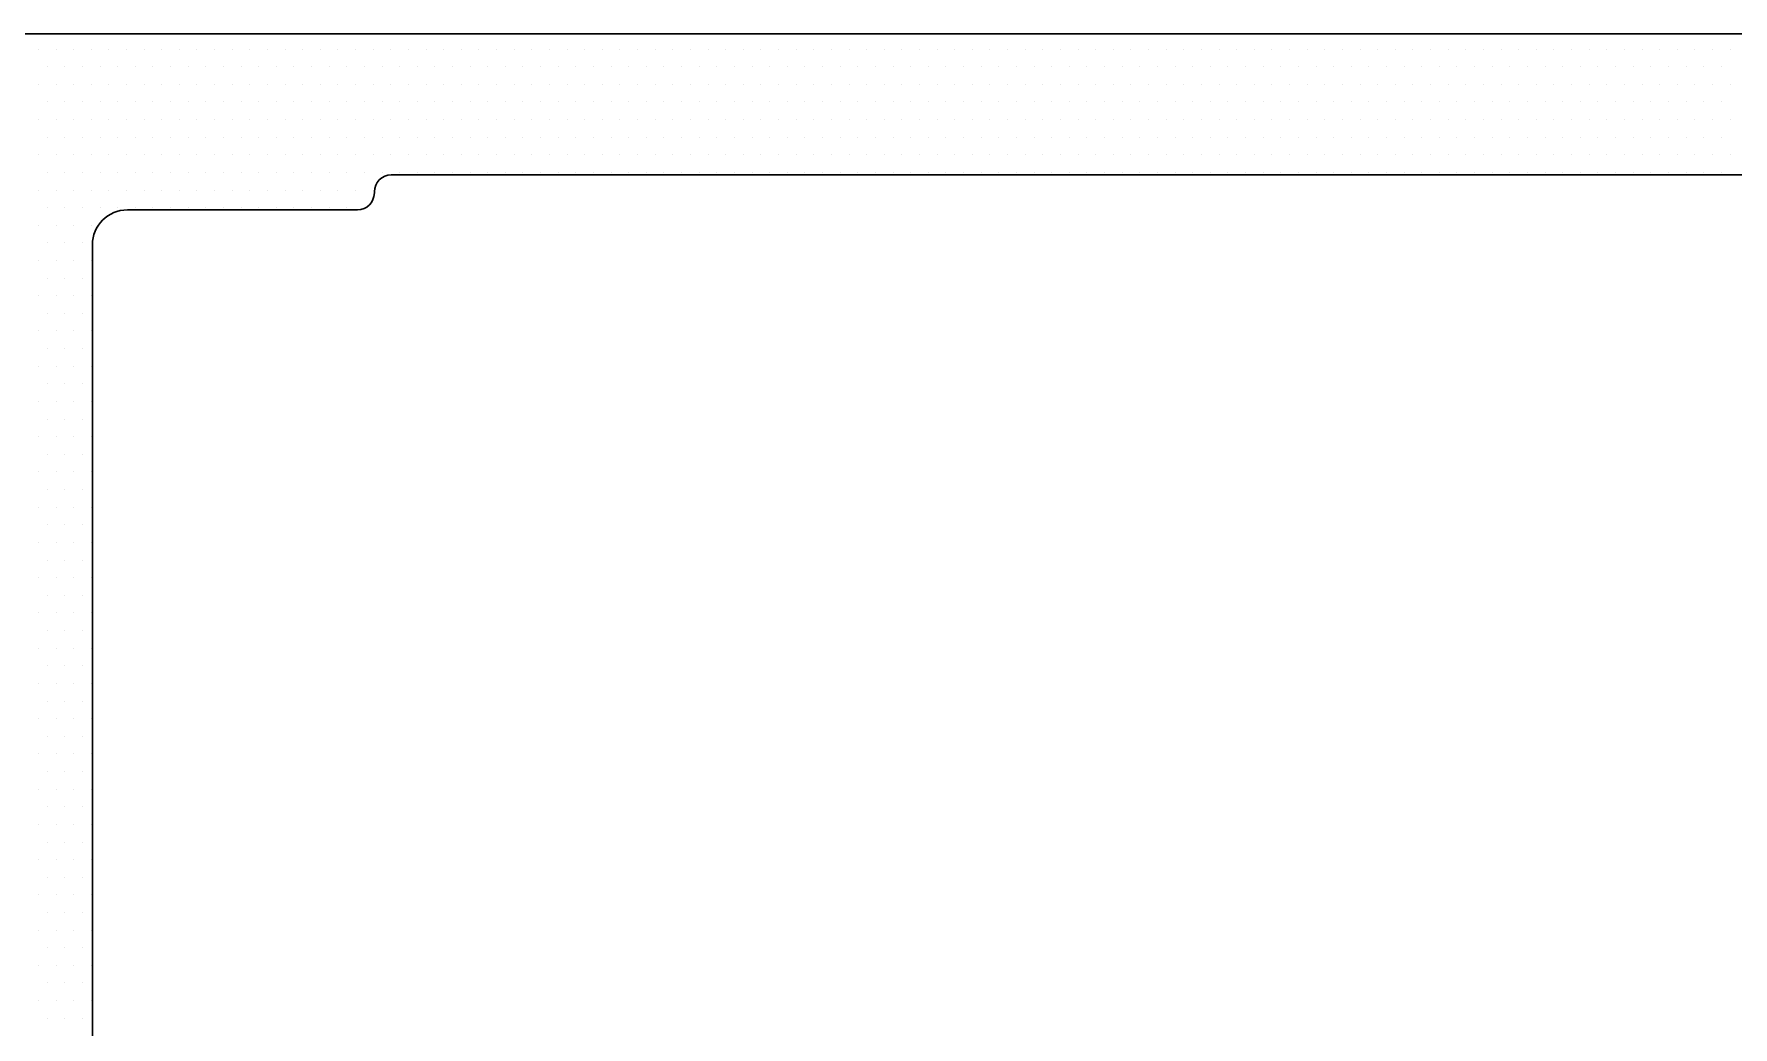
# Model space of a CAD drawing. Header units: inches. Extents: x 3.8 to 36.3, y 0.9 to 43.6.
# Drawn here: x 24.609 to 26.116, y 8.534 to 9.415 of the extents above; entities that cross this region are included whole.
import ezdxf

# ---------------------------------------------------------------- set-up
doc = ezdxf.new("R2010")
doc.units = ezdxf.units.IN
doc.header["$MEASUREMENT"] = 0
doc.layers.add('R-SWTS-DET1', color=1, linetype='Continuous')
doc.layers.add('R-SWTS-PAT1', color=5, linetype='Continuous')

msp = doc.modelspace()

# ---------------------------------------------------------------- linework, layer by layer
at = {"layer": 'R-SWTS-DET1', "lineweight": 30}
for p, q in [((26.28025, 9.41457), (24.39005, 9.41457)), ((24.92605, 9.28957), (26.25113, 9.28957)), ((24.91105, 9.27357), (24.91105, 9.27457)), ((24.69205, 9.25857), (24.89605, 9.25857)), ((24.66105, 7.85157), (24.66105, 9.22757))]:
    msp.add_line(p, q, dxfattribs=at)
for centre, radius, start, end in [((24.92607, 9.27455), 0.01502, 90.08612, 179.91388), ((24.89603, 9.27359), 0.01502, 270.08612, 359.91388), ((24.69205, 9.22757), 0.031, 90, 180)]:
    msp.add_arc(centre, radius, start, end, dxfattribs=at)
at = {"layer": 'R-SWTS-PAT1'}
for p, q in [((24.61318, 9.40121), (24.61318, 9.40121)), ((24.6288, 9.40121), (24.6288, 9.40121)), ((24.64443, 9.40121), (24.64443, 9.40121)), ((24.66005, 9.40121), (24.66005, 9.40121)), ((24.67568, 9.40121), (24.67568, 9.40121)), ((24.6913, 9.40121), (24.6913, 9.40121)), ((24.70693, 9.40121), (24.70693, 9.40121)), ((24.72255, 9.40121), (24.72255, 9.40121)), ((24.73818, 9.40121), (24.73818, 9.40121)), ((24.7538, 9.40121), (24.7538, 9.40121)), ((24.76943, 9.40121), (24.76943, 9.40121)), ((24.78505, 9.40121), (24.78505, 9.40121)), ((24.80068, 9.40121), (24.80068, 9.40121)), ((24.8163, 9.40121), (24.8163, 9.40121)), ((24.83193, 9.40121), (24.83193, 9.40121)), ((24.84755, 9.40121), (24.84755, 9.40121)), ((24.86318, 9.40121), (24.86318, 9.40121)), ((24.8788, 9.40121), (24.8788, 9.40121)), ((24.89443, 9.40121), (24.89443, 9.40121)), ((24.91005, 9.40121), (24.91005, 9.40121)), ((24.92568, 9.40121), (24.92568, 9.40121)), ((24.9413, 9.40121), (24.9413, 9.40121)), ((24.95693, 9.40121), (24.95693, 9.40121)), ((24.97255, 9.40121), (24.97255, 9.40121)), ((24.98818, 9.40121), (24.98818, 9.40121)), ((25.0038, 9.40121), (25.0038, 9.40121)), ((25.01943, 9.40121), (25.01943, 9.40121)), ((25.03505, 9.40121), (25.03505, 9.40121)), ((25.05068, 9.40121), (25.05068, 9.40121)), ((25.0663, 9.40121), (25.0663, 9.40121)), ((25.08193, 9.40121), (25.08193, 9.40121)), ((25.09755, 9.40121), (25.09755, 9.40121)), ((25.11318, 9.40121), (25.11318, 9.40121)), ((25.1288, 9.40121), (25.1288, 9.40121)), ((25.14443, 9.40121), (25.14443, 9.40121)), ((25.16005, 9.40121), (25.16005, 9.40121)), ((25.17568, 9.40121), (25.17568, 9.40121)), ((25.1913, 9.40121), (25.1913, 9.40121)), ((25.20693, 9.40121), (25.20693, 9.40121)), ((25.22255, 9.40121), (25.22255, 9.40121)), ((25.23818, 9.40121), (25.23818, 9.40121)), ((25.2538, 9.40121), (25.2538, 9.40121)), ((25.26943, 9.40121), (25.26943, 9.40121)), ((25.28505, 9.40121), (25.28505, 9.40121)), ((25.30068, 9.40121), (25.30068, 9.40121)), ((25.3163, 9.40121), (25.3163, 9.40121)), ((25.33193, 9.40121), (25.33193, 9.40121)), ((25.34755, 9.40121), (25.34755, 9.40121)), ((25.36318, 9.40121), (25.36318, 9.40121)), ((25.3788, 9.40121), (25.3788, 9.40121)), ((25.39443, 9.40121), (25.39443, 9.40121)), ((25.41005, 9.40121), (25.41005, 9.40121)), ((25.42568, 9.40121), (25.42568, 9.40121)), ((25.4413, 9.40121), (25.4413, 9.40121)), ((25.45693, 9.40121), (25.45693, 9.40121)), ((25.47255, 9.40121), (25.47255, 9.40121)), ((25.48818, 9.40121), (25.48818, 9.40121)), ((25.5038, 9.40121), (25.5038, 9.40121)), ((25.51943, 9.40121), (25.51943, 9.40121)), ((25.53505, 9.40121), (25.53505, 9.40121)), ((25.55068, 9.40121), (25.55068, 9.40121)), ((25.5663, 9.40121), (25.5663, 9.40121)), ((25.58193, 9.40121), (25.58193, 9.40121)), ((25.59755, 9.40121), (25.59755, 9.40121)), ((25.61318, 9.40121), (25.61318, 9.40121)), ((25.6288, 9.40121), (25.6288, 9.40121)), ((25.64443, 9.40121), (25.64443, 9.40121)), ((25.66005, 9.40121), (25.66005, 9.40121)), ((25.67568, 9.40121), (25.67568, 9.40121)), ((25.6913, 9.40121), (25.6913, 9.40121)), ((25.70693, 9.40121), (25.70693, 9.40121)), ((25.72255, 9.40121), (25.72255, 9.40121)), ((25.73818, 9.40121), (25.73818, 9.40121)), ((25.7538, 9.40121), (25.7538, 9.40121)), ((25.76943, 9.40121), (25.76943, 9.40121)), ((25.78505, 9.40121), (25.78505, 9.40121)), ((25.80068, 9.40121), (25.80068, 9.40121)), ((25.8163, 9.40121), (25.8163, 9.40121)), ((25.83193, 9.40121), (25.83193, 9.40121)), ((25.84755, 9.40121), (25.84755, 9.40121)), ((25.86318, 9.40121), (25.86318, 9.40121)), ((25.8788, 9.40121), (25.8788, 9.40121)), ((25.89443, 9.40121), (25.89443, 9.40121)), ((25.91005, 9.40121), (25.91005, 9.40121)), ((25.92568, 9.40121), (25.92568, 9.40121)), ((25.9413, 9.40121), (25.9413, 9.40121)), ((25.95693, 9.40121), (25.95693, 9.40121)), ((25.97255, 9.40121), (25.97255, 9.40121)), ((25.98818, 9.40121), (25.98818, 9.40121)), ((26.0038, 9.40121), (26.0038, 9.40121)), ((26.01943, 9.40121), (26.01943, 9.40121)), ((26.03505, 9.40121), (26.03505, 9.40121)), ((26.05068, 9.40121), (26.05068, 9.40121)), ((26.0663, 9.40121), (26.0663, 9.40121)), ((26.08193, 9.40121), (26.08193, 9.40121)), ((26.09755, 9.40121), (26.09755, 9.40121)), ((26.11318, 9.40121), (26.11318, 9.40121)), ((24.62099, 9.38558), (24.62099, 9.38558)), ((24.63661, 9.38558), (24.63661, 9.38558)), ((24.65224, 9.38558), (24.65224, 9.38558)), ((24.66786, 9.38558), (24.66786, 9.38558)), ((24.68349, 9.38558), (24.68349, 9.38558)), ((24.69911, 9.38558), (24.69911, 9.38558)), ((24.71474, 9.38558), (24.71474, 9.38558)), ((24.73036, 9.38558), (24.73036, 9.38558)), ((24.74599, 9.38558), (24.74599, 9.38558)), ((24.76161, 9.38558), (24.76161, 9.38558)), ((24.77724, 9.38558), (24.77724, 9.38558)), ((24.79286, 9.38558), (24.79286, 9.38558)), ((24.80849, 9.38558), (24.80849, 9.38558)), ((24.82411, 9.38558), (24.82411, 9.38558)), ((24.83974, 9.38558), (24.83974, 9.38558)), ((24.85536, 9.38558), (24.85536, 9.38558)), ((24.87099, 9.38558), (24.87099, 9.38558)), ((24.88661, 9.38558), (24.88661, 9.38558)), ((24.90224, 9.38558), (24.90224, 9.38558)), ((24.91786, 9.38558), (24.91786, 9.38558)), ((24.93349, 9.38558), (24.93349, 9.38558)), ((24.94911, 9.38558), (24.94911, 9.38558)), ((24.96474, 9.38558), (24.96474, 9.38558)), ((24.98036, 9.38558), (24.98036, 9.38558)), ((24.99599, 9.38558), (24.99599, 9.38558)), ((25.01161, 9.38558), (25.01161, 9.38558)), ((25.02724, 9.38558), (25.02724, 9.38558)), ((25.04286, 9.38558), (25.04286, 9.38558)), ((25.05849, 9.38558), (25.05849, 9.38558)), ((25.07411, 9.38558), (25.07411, 9.38558)), ((25.08974, 9.38558), (25.08974, 9.38558)), ((25.10536, 9.38558), (25.10536, 9.38558)), ((25.12099, 9.38558), (25.12099, 9.38558)), ((25.13661, 9.38558), (25.13661, 9.38558)), ((25.15224, 9.38558), (25.15224, 9.38558)), ((25.16786, 9.38558), (25.16786, 9.38558)), ((25.18349, 9.38558), (25.18349, 9.38558)), ((25.19911, 9.38558), (25.19911, 9.38558)), ((25.21474, 9.38558), (25.21474, 9.38558)), ((25.23036, 9.38558), (25.23036, 9.38558)), ((25.24599, 9.38558), (25.24599, 9.38558)), ((25.26161, 9.38558), (25.26161, 9.38558)), ((25.27724, 9.38558), (25.27724, 9.38558)), ((25.29286, 9.38558), (25.29286, 9.38558)), ((25.30849, 9.38558), (25.30849, 9.38558)), ((25.32411, 9.38558), (25.32411, 9.38558)), ((25.33974, 9.38558), (25.33974, 9.38558)), ((25.35536, 9.38558), (25.35536, 9.38558)), ((25.37099, 9.38558), (25.37099, 9.38558)), ((25.38661, 9.38558), (25.38661, 9.38558)), ((25.40224, 9.38558), (25.40224, 9.38558)), ((25.41786, 9.38558), (25.41786, 9.38558)), ((25.43349, 9.38558), (25.43349, 9.38558)), ((25.44911, 9.38558), (25.44911, 9.38558)), ((25.46474, 9.38558), (25.46474, 9.38558)), ((25.48036, 9.38558), (25.48036, 9.38558)), ((25.49599, 9.38558), (25.49599, 9.38558)), ((25.51161, 9.38558), (25.51161, 9.38558)), ((25.52724, 9.38558), (25.52724, 9.38558)), ((25.54286, 9.38558), (25.54286, 9.38558)), ((25.55849, 9.38558), (25.55849, 9.38558)), ((25.57411, 9.38558), (25.57411, 9.38558)), ((25.58974, 9.38558), (25.58974, 9.38558)), ((25.60536, 9.38558), (25.60536, 9.38558)), ((25.62099, 9.38558), (25.62099, 9.38558)), ((25.63661, 9.38558), (25.63661, 9.38558)), ((25.65224, 9.38558), (25.65224, 9.38558)), ((25.66786, 9.38558), (25.66786, 9.38558)), ((25.68349, 9.38558), (25.68349, 9.38558)), ((25.69911, 9.38558), (25.69911, 9.38558)), ((25.71474, 9.38558), (25.71474, 9.38558)), ((25.73036, 9.38558), (25.73036, 9.38558)), ((25.74599, 9.38558), (25.74599, 9.38558)), ((25.76161, 9.38558), (25.76161, 9.38558)), ((25.77724, 9.38558), (25.77724, 9.38558)), ((25.79286, 9.38558), (25.79286, 9.38558)), ((25.80849, 9.38558), (25.80849, 9.38558)), ((25.82411, 9.38558), (25.82411, 9.38558)), ((25.83974, 9.38558), (25.83974, 9.38558)), ((25.85536, 9.38558), (25.85536, 9.38558)), ((25.87099, 9.38558), (25.87099, 9.38558)), ((25.88661, 9.38558), (25.88661, 9.38558)), ((25.90224, 9.38558), (25.90224, 9.38558)), ((25.91786, 9.38558), (25.91786, 9.38558)), ((25.93349, 9.38558), (25.93349, 9.38558)), ((25.94911, 9.38558), (25.94911, 9.38558)), ((25.96474, 9.38558), (25.96474, 9.38558)), ((25.98036, 9.38558), (25.98036, 9.38558)), ((25.99599, 9.38558), (25.99599, 9.38558)), ((26.01161, 9.38558), (26.01161, 9.38558)), ((26.02724, 9.38558), (26.02724, 9.38558)), ((26.04286, 9.38558), (26.04286, 9.38558)), ((26.05849, 9.38558), (26.05849, 9.38558)), ((26.07411, 9.38558), (26.07411, 9.38558)), ((26.08974, 9.38558), (26.08974, 9.38558)), ((26.10536, 9.38558), (26.10536, 9.38558)), ((24.61318, 9.36996), (24.61318, 9.36996)), ((24.6288, 9.36996), (24.6288, 9.36996)), ((24.64443, 9.36996), (24.64443, 9.36996)), ((24.66005, 9.36996), (24.66005, 9.36996)), ((24.67568, 9.36996), (24.67568, 9.36996)), ((24.6913, 9.36996), (24.6913, 9.36996)), ((24.70693, 9.36996), (24.70693, 9.36996)), ((24.72255, 9.36996), (24.72255, 9.36996)), ((24.73818, 9.36996), (24.73818, 9.36996)), ((24.7538, 9.36996), (24.7538, 9.36996)), ((24.76943, 9.36996), (24.76943, 9.36996)), ((24.78505, 9.36996), (24.78505, 9.36996)), ((24.80068, 9.36996), (24.80068, 9.36996)), ((24.8163, 9.36996), (24.8163, 9.36996)), ((24.83193, 9.36996), (24.83193, 9.36996)), ((24.84755, 9.36996), (24.84755, 9.36996)), ((24.86318, 9.36996), (24.86318, 9.36996)), ((24.8788, 9.36996), (24.8788, 9.36996)), ((24.89443, 9.36996), (24.89443, 9.36996)), ((24.91005, 9.36996), (24.91005, 9.36996)), ((24.92568, 9.36996), (24.92568, 9.36996)), ((24.9413, 9.36996), (24.9413, 9.36996)), ((24.95693, 9.36996), (24.95693, 9.36996)), ((24.97255, 9.36996), (24.97255, 9.36996)), ((24.98818, 9.36996), (24.98818, 9.36996)), ((25.0038, 9.36996), (25.0038, 9.36996)), ((25.01943, 9.36996), (25.01943, 9.36996)), ((25.03505, 9.36996), (25.03505, 9.36996)), ((25.05068, 9.36996), (25.05068, 9.36996)), ((25.0663, 9.36996), (25.0663, 9.36996)), ((25.08193, 9.36996), (25.08193, 9.36996)), ((25.09755, 9.36996), (25.09755, 9.36996)), ((25.11318, 9.36996), (25.11318, 9.36996)), ((25.1288, 9.36996), (25.1288, 9.36996)), ((25.14443, 9.36996), (25.14443, 9.36996)), ((25.16005, 9.36996), (25.16005, 9.36996)), ((25.17568, 9.36996), (25.17568, 9.36996)), ((25.1913, 9.36996), (25.1913, 9.36996)), ((25.20693, 9.36996), (25.20693, 9.36996)), ((25.22255, 9.36996), (25.22255, 9.36996)), ((25.23818, 9.36996), (25.23818, 9.36996)), ((25.2538, 9.36996), (25.2538, 9.36996)), ((25.26943, 9.36996), (25.26943, 9.36996)), ((25.28505, 9.36996), (25.28505, 9.36996)), ((25.30068, 9.36996), (25.30068, 9.36996)), ((25.3163, 9.36996), (25.3163, 9.36996)), ((25.33193, 9.36996), (25.33193, 9.36996)), ((25.34755, 9.36996), (25.34755, 9.36996)), ((25.36318, 9.36996), (25.36318, 9.36996)), ((25.3788, 9.36996), (25.3788, 9.36996)), ((25.39443, 9.36996), (25.39443, 9.36996)), ((25.41005, 9.36996), (25.41005, 9.36996)), ((25.42568, 9.36996), (25.42568, 9.36996)), ((25.4413, 9.36996), (25.4413, 9.36996)), ((25.45693, 9.36996), (25.45693, 9.36996)), ((25.47255, 9.36996), (25.47255, 9.36996)), ((25.48818, 9.36996), (25.48818, 9.36996)), ((25.5038, 9.36996), (25.5038, 9.36996)), ((25.51943, 9.36996), (25.51943, 9.36996)), ((25.53505, 9.36996), (25.53505, 9.36996)), ((25.55068, 9.36996), (25.55068, 9.36996)), ((25.5663, 9.36996), (25.5663, 9.36996)), ((25.58193, 9.36996), (25.58193, 9.36996)), ((25.59755, 9.36996), (25.59755, 9.36996)), ((25.61318, 9.36996), (25.61318, 9.36996)), ((25.6288, 9.36996), (25.6288, 9.36996)), ((25.64443, 9.36996), (25.64443, 9.36996)), ((25.66005, 9.36996), (25.66005, 9.36996)), ((25.67568, 9.36996), (25.67568, 9.36996)), ((25.6913, 9.36996), (25.6913, 9.36996)), ((25.70693, 9.36996), (25.70693, 9.36996)), ((25.72255, 9.36996), (25.72255, 9.36996)), ((25.73818, 9.36996), (25.73818, 9.36996)), ((25.7538, 9.36996), (25.7538, 9.36996)), ((25.76943, 9.36996), (25.76943, 9.36996)), ((25.78505, 9.36996), (25.78505, 9.36996)), ((25.80068, 9.36996), (25.80068, 9.36996)), ((25.8163, 9.36996), (25.8163, 9.36996)), ((25.83193, 9.36996), (25.83193, 9.36996)), ((25.84755, 9.36996), (25.84755, 9.36996)), ((25.86318, 9.36996), (25.86318, 9.36996)), ((25.8788, 9.36996), (25.8788, 9.36996)), ((25.89443, 9.36996), (25.89443, 9.36996)), ((25.91005, 9.36996), (25.91005, 9.36996)), ((25.92568, 9.36996), (25.92568, 9.36996)), ((25.9413, 9.36996), (25.9413, 9.36996)), ((25.95693, 9.36996), (25.95693, 9.36996)), ((25.97255, 9.36996), (25.97255, 9.36996)), ((25.98818, 9.36996), (25.98818, 9.36996)), ((26.0038, 9.36996), (26.0038, 9.36996)), ((26.01943, 9.36996), (26.01943, 9.36996)), ((26.03505, 9.36996), (26.03505, 9.36996)), ((26.05068, 9.36996), (26.05068, 9.36996)), ((26.0663, 9.36996), (26.0663, 9.36996)), ((26.08193, 9.36996), (26.08193, 9.36996)), ((26.09755, 9.36996), (26.09755, 9.36996)), ((26.11318, 9.36996), (26.11318, 9.36996)), ((24.62099, 9.35433), (24.62099, 9.35433)), ((24.63661, 9.35433), (24.63661, 9.35433)), ((24.65224, 9.35433), (24.65224, 9.35433)), ((24.66786, 9.35433), (24.66786, 9.35433)), ((24.68349, 9.35433), (24.68349, 9.35433)), ((24.69911, 9.35433), (24.69911, 9.35433)), ((24.71474, 9.35433), (24.71474, 9.35433)), ((24.73036, 9.35433), (24.73036, 9.35433)), ((24.74599, 9.35433), (24.74599, 9.35433)), ((24.76161, 9.35433), (24.76161, 9.35433)), ((24.77724, 9.35433), (24.77724, 9.35433)), ((24.79286, 9.35433), (24.79286, 9.35433)), ((24.80849, 9.35433), (24.80849, 9.35433)), ((24.82411, 9.35433), (24.82411, 9.35433)), ((24.83974, 9.35433), (24.83974, 9.35433)), ((24.85536, 9.35433), (24.85536, 9.35433)), ((24.87099, 9.35433), (24.87099, 9.35433)), ((24.88661, 9.35433), (24.88661, 9.35433)), ((24.90224, 9.35433), (24.90224, 9.35433)), ((24.91786, 9.35433), (24.91786, 9.35433)), ((24.93349, 9.35433), (24.93349, 9.35433)), ((24.94911, 9.35433), (24.94911, 9.35433)), ((24.96474, 9.35433), (24.96474, 9.35433)), ((24.98036, 9.35433), (24.98036, 9.35433)), ((24.99599, 9.35433), (24.99599, 9.35433)), ((25.01161, 9.35433), (25.01161, 9.35433)), ((25.02724, 9.35433), (25.02724, 9.35433)), ((25.04286, 9.35433), (25.04286, 9.35433)), ((25.05849, 9.35433), (25.05849, 9.35433)), ((25.07411, 9.35433), (25.07411, 9.35433)), ((25.08974, 9.35433), (25.08974, 9.35433)), ((25.10536, 9.35433), (25.10536, 9.35433)), ((25.12099, 9.35433), (25.12099, 9.35433)), ((25.13661, 9.35433), (25.13661, 9.35433)), ((25.15224, 9.35433), (25.15224, 9.35433)), ((25.16786, 9.35433), (25.16786, 9.35433)), ((25.18349, 9.35433), (25.18349, 9.35433)), ((25.19911, 9.35433), (25.19911, 9.35433)), ((25.21474, 9.35433), (25.21474, 9.35433)), ((25.23036, 9.35433), (25.23036, 9.35433)), ((25.24599, 9.35433), (25.24599, 9.35433)), ((25.26161, 9.35433), (25.26161, 9.35433)), ((25.27724, 9.35433), (25.27724, 9.35433)), ((25.29286, 9.35433), (25.29286, 9.35433)), ((25.30849, 9.35433), (25.30849, 9.35433)), ((25.32411, 9.35433), (25.32411, 9.35433)), ((25.33974, 9.35433), (25.33974, 9.35433)), ((25.35536, 9.35433), (25.35536, 9.35433)), ((25.37099, 9.35433), (25.37099, 9.35433)), ((25.38661, 9.35433), (25.38661, 9.35433)), ((25.40224, 9.35433), (25.40224, 9.35433)), ((25.41786, 9.35433), (25.41786, 9.35433)), ((25.43349, 9.35433), (25.43349, 9.35433)), ((25.44911, 9.35433), (25.44911, 9.35433)), ((25.46474, 9.35433), (25.46474, 9.35433)), ((25.48036, 9.35433), (25.48036, 9.35433)), ((25.49599, 9.35433), (25.49599, 9.35433)), ((25.51161, 9.35433), (25.51161, 9.35433)), ((25.52724, 9.35433), (25.52724, 9.35433)), ((25.54286, 9.35433), (25.54286, 9.35433)), ((25.55849, 9.35433), (25.55849, 9.35433)), ((25.57411, 9.35433), (25.57411, 9.35433)), ((25.58974, 9.35433), (25.58974, 9.35433)), ((25.60536, 9.35433), (25.60536, 9.35433)), ((25.62099, 9.35433), (25.62099, 9.35433)), ((25.63661, 9.35433), (25.63661, 9.35433)), ((25.65224, 9.35433), (25.65224, 9.35433)), ((25.66786, 9.35433), (25.66786, 9.35433)), ((25.68349, 9.35433), (25.68349, 9.35433)), ((25.69911, 9.35433), (25.69911, 9.35433)), ((25.71474, 9.35433), (25.71474, 9.35433)), ((25.73036, 9.35433), (25.73036, 9.35433)), ((25.74599, 9.35433), (25.74599, 9.35433)), ((25.76161, 9.35433), (25.76161, 9.35433)), ((25.77724, 9.35433), (25.77724, 9.35433)), ((25.79286, 9.35433), (25.79286, 9.35433)), ((25.80849, 9.35433), (25.80849, 9.35433)), ((25.82411, 9.35433), (25.82411, 9.35433)), ((25.83974, 9.35433), (25.83974, 9.35433)), ((25.85536, 9.35433), (25.85536, 9.35433)), ((25.87099, 9.35433), (25.87099, 9.35433)), ((25.88661, 9.35433), (25.88661, 9.35433)), ((25.90224, 9.35433), (25.90224, 9.35433)), ((25.91786, 9.35433), (25.91786, 9.35433)), ((25.93349, 9.35433), (25.93349, 9.35433)), ((25.94911, 9.35433), (25.94911, 9.35433)), ((25.96474, 9.35433), (25.96474, 9.35433)), ((25.98036, 9.35433), (25.98036, 9.35433)), ((25.99599, 9.35433), (25.99599, 9.35433)), ((26.01161, 9.35433), (26.01161, 9.35433)), ((26.02724, 9.35433), (26.02724, 9.35433)), ((26.04286, 9.35433), (26.04286, 9.35433)), ((26.05849, 9.35433), (26.05849, 9.35433)), ((26.07411, 9.35433), (26.07411, 9.35433)), ((26.08974, 9.35433), (26.08974, 9.35433)), ((26.10536, 9.35433), (26.10536, 9.35433)), ((24.61318, 9.33871), (24.61318, 9.33871)), ((24.6288, 9.33871), (24.6288, 9.33871)), ((24.64443, 9.33871), (24.64443, 9.33871)), ((24.66005, 9.33871), (24.66005, 9.33871)), ((24.67568, 9.33871), (24.67568, 9.33871)), ((24.6913, 9.33871), (24.6913, 9.33871)), ((24.70693, 9.33871), (24.70693, 9.33871)), ((24.72255, 9.33871), (24.72255, 9.33871)), ((24.73818, 9.33871), (24.73818, 9.33871)), ((24.7538, 9.33871), (24.7538, 9.33871)), ((24.76943, 9.33871), (24.76943, 9.33871)), ((24.78505, 9.33871), (24.78505, 9.33871)), ((24.80068, 9.33871), (24.80068, 9.33871)), ((24.8163, 9.33871), (24.8163, 9.33871)), ((24.83193, 9.33871), (24.83193, 9.33871)), ((24.84755, 9.33871), (24.84755, 9.33871)), ((24.86318, 9.33871), (24.86318, 9.33871)), ((24.8788, 9.33871), (24.8788, 9.33871)), ((24.89443, 9.33871), (24.89443, 9.33871)), ((24.91005, 9.33871), (24.91005, 9.33871)), ((24.92568, 9.33871), (24.92568, 9.33871)), ((24.9413, 9.33871), (24.9413, 9.33871)), ((24.95693, 9.33871), (24.95693, 9.33871)), ((24.97255, 9.33871), (24.97255, 9.33871)), ((24.98818, 9.33871), (24.98818, 9.33871)), ((25.0038, 9.33871), (25.0038, 9.33871)), ((25.01943, 9.33871), (25.01943, 9.33871)), ((25.03505, 9.33871), (25.03505, 9.33871)), ((25.05068, 9.33871), (25.05068, 9.33871)), ((25.0663, 9.33871), (25.0663, 9.33871)), ((25.08193, 9.33871), (25.08193, 9.33871)), ((25.09755, 9.33871), (25.09755, 9.33871)), ((25.11318, 9.33871), (25.11318, 9.33871)), ((25.1288, 9.33871), (25.1288, 9.33871)), ((25.14443, 9.33871), (25.14443, 9.33871)), ((25.16005, 9.33871), (25.16005, 9.33871)), ((25.17568, 9.33871), (25.17568, 9.33871)), ((25.1913, 9.33871), (25.1913, 9.33871)), ((25.20693, 9.33871), (25.20693, 9.33871)), ((25.22255, 9.33871), (25.22255, 9.33871)), ((25.23818, 9.33871), (25.23818, 9.33871)), ((25.2538, 9.33871), (25.2538, 9.33871)), ((25.26943, 9.33871), (25.26943, 9.33871)), ((25.28505, 9.33871), (25.28505, 9.33871)), ((25.30068, 9.33871), (25.30068, 9.33871)), ((25.3163, 9.33871), (25.3163, 9.33871)), ((25.33193, 9.33871), (25.33193, 9.33871)), ((25.34755, 9.33871), (25.34755, 9.33871)), ((25.36318, 9.33871), (25.36318, 9.33871)), ((25.3788, 9.33871), (25.3788, 9.33871)), ((25.39443, 9.33871), (25.39443, 9.33871)), ((25.41005, 9.33871), (25.41005, 9.33871)), ((25.42568, 9.33871), (25.42568, 9.33871)), ((25.4413, 9.33871), (25.4413, 9.33871)), ((25.45693, 9.33871), (25.45693, 9.33871)), ((25.47255, 9.33871), (25.47255, 9.33871)), ((25.48818, 9.33871), (25.48818, 9.33871)), ((25.5038, 9.33871), (25.5038, 9.33871)), ((25.51943, 9.33871), (25.51943, 9.33871)), ((25.53505, 9.33871), (25.53505, 9.33871)), ((25.55068, 9.33871), (25.55068, 9.33871)), ((25.5663, 9.33871), (25.5663, 9.33871)), ((25.58193, 9.33871), (25.58193, 9.33871)), ((25.59755, 9.33871), (25.59755, 9.33871)), ((25.61318, 9.33871), (25.61318, 9.33871)), ((25.6288, 9.33871), (25.6288, 9.33871)), ((25.64443, 9.33871), (25.64443, 9.33871)), ((25.66005, 9.33871), (25.66005, 9.33871)), ((25.67568, 9.33871), (25.67568, 9.33871)), ((25.6913, 9.33871), (25.6913, 9.33871)), ((25.70693, 9.33871), (25.70693, 9.33871)), ((25.72255, 9.33871), (25.72255, 9.33871)), ((25.73818, 9.33871), (25.73818, 9.33871)), ((25.7538, 9.33871), (25.7538, 9.33871)), ((25.76943, 9.33871), (25.76943, 9.33871)), ((25.78505, 9.33871), (25.78505, 9.33871)), ((25.80068, 9.33871), (25.80068, 9.33871)), ((25.8163, 9.33871), (25.8163, 9.33871)), ((25.83193, 9.33871), (25.83193, 9.33871)), ((25.84755, 9.33871), (25.84755, 9.33871)), ((25.86318, 9.33871), (25.86318, 9.33871)), ((25.8788, 9.33871), (25.8788, 9.33871)), ((25.89443, 9.33871), (25.89443, 9.33871)), ((25.91005, 9.33871), (25.91005, 9.33871)), ((25.92568, 9.33871), (25.92568, 9.33871)), ((25.9413, 9.33871), (25.9413, 9.33871)), ((25.95693, 9.33871), (25.95693, 9.33871)), ((25.97255, 9.33871), (25.97255, 9.33871)), ((25.98818, 9.33871), (25.98818, 9.33871)), ((26.0038, 9.33871), (26.0038, 9.33871)), ((26.01943, 9.33871), (26.01943, 9.33871)), ((26.03505, 9.33871), (26.03505, 9.33871)), ((26.05068, 9.33871), (26.05068, 9.33871)), ((26.0663, 9.33871), (26.0663, 9.33871)), ((26.08193, 9.33871), (26.08193, 9.33871)), ((26.09755, 9.33871), (26.09755, 9.33871)), ((26.11318, 9.33871), (26.11318, 9.33871)), ((24.62099, 9.32308), (24.62099, 9.32308)), ((24.63661, 9.32308), (24.63661, 9.32308)), ((24.65224, 9.32308), (24.65224, 9.32308)), ((24.66786, 9.32308), (24.66786, 9.32308)), ((24.68349, 9.32308), (24.68349, 9.32308)), ((24.69911, 9.32308), (24.69911, 9.32308)), ((24.71474, 9.32308), (24.71474, 9.32308)), ((24.73036, 9.32308), (24.73036, 9.32308)), ((24.74599, 9.32308), (24.74599, 9.32308)), ((24.76161, 9.32308), (24.76161, 9.32308)), ((24.77724, 9.32308), (24.77724, 9.32308)), ((24.79286, 9.32308), (24.79286, 9.32308)), ((24.80849, 9.32308), (24.80849, 9.32308)), ((24.82411, 9.32308), (24.82411, 9.32308)), ((24.83974, 9.32308), (24.83974, 9.32308)), ((24.85536, 9.32308), (24.85536, 9.32308)), ((24.87099, 9.32308), (24.87099, 9.32308)), ((24.88661, 9.32308), (24.88661, 9.32308)), ((24.90224, 9.32308), (24.90224, 9.32308)), ((24.91786, 9.32308), (24.91786, 9.32308)), ((24.93349, 9.32308), (24.93349, 9.32308)), ((24.94911, 9.32308), (24.94911, 9.32308)), ((24.96474, 9.32308), (24.96474, 9.32308)), ((24.98036, 9.32308), (24.98036, 9.32308)), ((24.99599, 9.32308), (24.99599, 9.32308)), ((25.01161, 9.32308), (25.01161, 9.32308)), ((25.02724, 9.32308), (25.02724, 9.32308)), ((25.04286, 9.32308), (25.04286, 9.32308)), ((25.05849, 9.32308), (25.05849, 9.32308)), ((25.07411, 9.32308), (25.07411, 9.32308)), ((25.08974, 9.32308), (25.08974, 9.32308)), ((25.10536, 9.32308), (25.10536, 9.32308)), ((25.12099, 9.32308), (25.12099, 9.32308)), ((25.13661, 9.32308), (25.13661, 9.32308)), ((25.15224, 9.32308), (25.15224, 9.32308)), ((25.16786, 9.32308), (25.16786, 9.32308)), ((25.18349, 9.32308), (25.18349, 9.32308)), ((25.19911, 9.32308), (25.19911, 9.32308)), ((25.21474, 9.32308), (25.21474, 9.32308)), ((25.23036, 9.32308), (25.23036, 9.32308)), ((25.24599, 9.32308), (25.24599, 9.32308)), ((25.26161, 9.32308), (25.26161, 9.32308)), ((25.27724, 9.32308), (25.27724, 9.32308)), ((25.29286, 9.32308), (25.29286, 9.32308)), ((25.30849, 9.32308), (25.30849, 9.32308)), ((25.32411, 9.32308), (25.32411, 9.32308)), ((25.33974, 9.32308), (25.33974, 9.32308)), ((25.35536, 9.32308), (25.35536, 9.32308)), ((25.37099, 9.32308), (25.37099, 9.32308)), ((25.38661, 9.32308), (25.38661, 9.32308)), ((25.40224, 9.32308), (25.40224, 9.32308)), ((25.41786, 9.32308), (25.41786, 9.32308)), ((25.43349, 9.32308), (25.43349, 9.32308)), ((25.44911, 9.32308), (25.44911, 9.32308)), ((25.46474, 9.32308), (25.46474, 9.32308)), ((25.48036, 9.32308), (25.48036, 9.32308)), ((25.49599, 9.32308), (25.49599, 9.32308)), ((25.51161, 9.32308), (25.51161, 9.32308)), ((25.52724, 9.32308), (25.52724, 9.32308)), ((25.54286, 9.32308), (25.54286, 9.32308)), ((25.55849, 9.32308), (25.55849, 9.32308)), ((25.57411, 9.32308), (25.57411, 9.32308)), ((25.58974, 9.32308), (25.58974, 9.32308)), ((25.60536, 9.32308), (25.60536, 9.32308)), ((25.62099, 9.32308), (25.62099, 9.32308)), ((25.63661, 9.32308), (25.63661, 9.32308)), ((25.65224, 9.32308), (25.65224, 9.32308)), ((25.66786, 9.32308), (25.66786, 9.32308)), ((25.68349, 9.32308), (25.68349, 9.32308)), ((25.69911, 9.32308), (25.69911, 9.32308)), ((25.71474, 9.32308), (25.71474, 9.32308)), ((25.73036, 9.32308), (25.73036, 9.32308)), ((25.74599, 9.32308), (25.74599, 9.32308)), ((25.76161, 9.32308), (25.76161, 9.32308)), ((25.77724, 9.32308), (25.77724, 9.32308)), ((25.79286, 9.32308), (25.79286, 9.32308)), ((25.80849, 9.32308), (25.80849, 9.32308)), ((25.82411, 9.32308), (25.82411, 9.32308)), ((25.83974, 9.32308), (25.83974, 9.32308)), ((25.85536, 9.32308), (25.85536, 9.32308)), ((25.87099, 9.32308), (25.87099, 9.32308)), ((25.88661, 9.32308), (25.88661, 9.32308)), ((25.90224, 9.32308), (25.90224, 9.32308)), ((25.91786, 9.32308), (25.91786, 9.32308)), ((25.93349, 9.32308), (25.93349, 9.32308)), ((25.94911, 9.32308), (25.94911, 9.32308)), ((25.96474, 9.32308), (25.96474, 9.32308)), ((25.98036, 9.32308), (25.98036, 9.32308)), ((25.99599, 9.32308), (25.99599, 9.32308)), ((26.01161, 9.32308), (26.01161, 9.32308)), ((26.02724, 9.32308), (26.02724, 9.32308)), ((26.04286, 9.32308), (26.04286, 9.32308)), ((26.05849, 9.32308), (26.05849, 9.32308)), ((26.07411, 9.32308), (26.07411, 9.32308)), ((26.08974, 9.32308), (26.08974, 9.32308)), ((26.10536, 9.32308), (26.10536, 9.32308)), ((24.61318, 9.30746), (24.61318, 9.30746)), ((24.6288, 9.30746), (24.6288, 9.30746)), ((24.64443, 9.30746), (24.64443, 9.30746)), ((24.66005, 9.30746), (24.66005, 9.30746)), ((24.67568, 9.30746), (24.67568, 9.30746)), ((24.6913, 9.30746), (24.6913, 9.30746)), ((24.70693, 9.30746), (24.70693, 9.30746)), ((24.72255, 9.30746), (24.72255, 9.30746)), ((24.73818, 9.30746), (24.73818, 9.30746)), ((24.7538, 9.30746), (24.7538, 9.30746)), ((24.76943, 9.30746), (24.76943, 9.30746)), ((24.78505, 9.30746), (24.78505, 9.30746)), ((24.80068, 9.30746), (24.80068, 9.30746)), ((24.8163, 9.30746), (24.8163, 9.30746)), ((24.83193, 9.30746), (24.83193, 9.30746)), ((24.84755, 9.30746), (24.84755, 9.30746)), ((24.86318, 9.30746), (24.86318, 9.30746)), ((24.8788, 9.30746), (24.8788, 9.30746)), ((24.89443, 9.30746), (24.89443, 9.30746)), ((24.91005, 9.30746), (24.91005, 9.30746)), ((24.92568, 9.30746), (24.92568, 9.30746)), ((24.9413, 9.30746), (24.9413, 9.30746)), ((24.95693, 9.30746), (24.95693, 9.30746)), ((24.97255, 9.30746), (24.97255, 9.30746)), ((24.98818, 9.30746), (24.98818, 9.30746)), ((25.0038, 9.30746), (25.0038, 9.30746)), ((25.01943, 9.30746), (25.01943, 9.30746)), ((25.03505, 9.30746), (25.03505, 9.30746)), ((25.05068, 9.30746), (25.05068, 9.30746)), ((25.0663, 9.30746), (25.0663, 9.30746)), ((25.08193, 9.30746), (25.08193, 9.30746)), ((25.09755, 9.30746), (25.09755, 9.30746)), ((25.11318, 9.30746), (25.11318, 9.30746)), ((25.1288, 9.30746), (25.1288, 9.30746)), ((25.14443, 9.30746), (25.14443, 9.30746)), ((25.16005, 9.30746), (25.16005, 9.30746)), ((25.17568, 9.30746), (25.17568, 9.30746)), ((25.1913, 9.30746), (25.1913, 9.30746)), ((25.20693, 9.30746), (25.20693, 9.30746)), ((25.22255, 9.30746), (25.22255, 9.30746)), ((25.23818, 9.30746), (25.23818, 9.30746)), ((25.2538, 9.30746), (25.2538, 9.30746)), ((25.26943, 9.30746), (25.26943, 9.30746)), ((25.28505, 9.30746), (25.28505, 9.30746)), ((25.30068, 9.30746), (25.30068, 9.30746)), ((25.3163, 9.30746), (25.3163, 9.30746)), ((25.33193, 9.30746), (25.33193, 9.30746)), ((25.34755, 9.30746), (25.34755, 9.30746)), ((25.36318, 9.30746), (25.36318, 9.30746)), ((25.3788, 9.30746), (25.3788, 9.30746)), ((25.39443, 9.30746), (25.39443, 9.30746)), ((25.41005, 9.30746), (25.41005, 9.30746)), ((25.42568, 9.30746), (25.42568, 9.30746)), ((25.4413, 9.30746), (25.4413, 9.30746)), ((25.45693, 9.30746), (25.45693, 9.30746)), ((25.47255, 9.30746), (25.47255, 9.30746)), ((25.48818, 9.30746), (25.48818, 9.30746)), ((25.5038, 9.30746), (25.5038, 9.30746)), ((25.51943, 9.30746), (25.51943, 9.30746)), ((25.53505, 9.30746), (25.53505, 9.30746)), ((25.55068, 9.30746), (25.55068, 9.30746)), ((25.5663, 9.30746), (25.5663, 9.30746)), ((25.58193, 9.30746), (25.58193, 9.30746)), ((25.59755, 9.30746), (25.59755, 9.30746)), ((25.61318, 9.30746), (25.61318, 9.30746)), ((25.6288, 9.30746), (25.6288, 9.30746)), ((25.64443, 9.30746), (25.64443, 9.30746)), ((25.66005, 9.30746), (25.66005, 9.30746)), ((25.67568, 9.30746), (25.67568, 9.30746)), ((25.6913, 9.30746), (25.6913, 9.30746)), ((25.70693, 9.30746), (25.70693, 9.30746)), ((25.72255, 9.30746), (25.72255, 9.30746)), ((25.73818, 9.30746), (25.73818, 9.30746)), ((25.7538, 9.30746), (25.7538, 9.30746)), ((25.76943, 9.30746), (25.76943, 9.30746)), ((25.78505, 9.30746), (25.78505, 9.30746)), ((25.80068, 9.30746), (25.80068, 9.30746)), ((25.8163, 9.30746), (25.8163, 9.30746)), ((25.83193, 9.30746), (25.83193, 9.30746)), ((25.84755, 9.30746), (25.84755, 9.30746)), ((25.86318, 9.30746), (25.86318, 9.30746)), ((25.8788, 9.30746), (25.8788, 9.30746)), ((25.89443, 9.30746), (25.89443, 9.30746)), ((25.91005, 9.30746), (25.91005, 9.30746)), ((25.92568, 9.30746), (25.92568, 9.30746)), ((25.9413, 9.30746), (25.9413, 9.30746)), ((25.95693, 9.30746), (25.95693, 9.30746)), ((25.97255, 9.30746), (25.97255, 9.30746)), ((25.98818, 9.30746), (25.98818, 9.30746)), ((26.0038, 9.30746), (26.0038, 9.30746)), ((26.01943, 9.30746), (26.01943, 9.30746)), ((26.03505, 9.30746), (26.03505, 9.30746)), ((26.05068, 9.30746), (26.05068, 9.30746)), ((26.0663, 9.30746), (26.0663, 9.30746)), ((26.08193, 9.30746), (26.08193, 9.30746)), ((26.09755, 9.30746), (26.09755, 9.30746)), ((26.11318, 9.30746), (26.11318, 9.30746)), ((24.62099, 9.29183), (24.62099, 9.29183)), ((24.63661, 9.29183), (24.63661, 9.29183)), ((24.65224, 9.29183), (24.65224, 9.29183)), ((24.66786, 9.29183), (24.66786, 9.29183)), ((24.68349, 9.29183), (24.68349, 9.29183)), ((24.69911, 9.29183), (24.69911, 9.29183)), ((24.71474, 9.29183), (24.71474, 9.29183)), ((24.73036, 9.29183), (24.73036, 9.29183)), ((24.74599, 9.29183), (24.74599, 9.29183)), ((24.76161, 9.29183), (24.76161, 9.29183)), ((24.77724, 9.29183), (24.77724, 9.29183)), ((24.79286, 9.29183), (24.79286, 9.29183)), ((24.80849, 9.29183), (24.80849, 9.29183)), ((24.82411, 9.29183), (24.82411, 9.29183)), ((24.83974, 9.29183), (24.83974, 9.29183)), ((24.85536, 9.29183), (24.85536, 9.29183)), ((24.87099, 9.29183), (24.87099, 9.29183)), ((24.88661, 9.29183), (24.88661, 9.29183)), ((24.90224, 9.29183), (24.90224, 9.29183)), ((24.91786, 9.29183), (24.91786, 9.29183)), ((24.93349, 9.29183), (24.93349, 9.29183)), ((24.94911, 9.29183), (24.94911, 9.29183)), ((24.96474, 9.29183), (24.96474, 9.29183)), ((24.98036, 9.29183), (24.98036, 9.29183)), ((24.99599, 9.29183), (24.99599, 9.29183)), ((25.01161, 9.29183), (25.01161, 9.29183)), ((25.02724, 9.29183), (25.02724, 9.29183)), ((25.04286, 9.29183), (25.04286, 9.29183)), ((25.05849, 9.29183), (25.05849, 9.29183)), ((25.07411, 9.29183), (25.07411, 9.29183)), ((25.08974, 9.29183), (25.08974, 9.29183)), ((25.10536, 9.29183), (25.10536, 9.29183)), ((25.12099, 9.29183), (25.12099, 9.29183)), ((25.13661, 9.29183), (25.13661, 9.29183)), ((25.15224, 9.29183), (25.15224, 9.29183)), ((25.16786, 9.29183), (25.16786, 9.29183)), ((25.18349, 9.29183), (25.18349, 9.29183)), ((25.19911, 9.29183), (25.19911, 9.29183)), ((25.21474, 9.29183), (25.21474, 9.29183)), ((25.23036, 9.29183), (25.23036, 9.29183)), ((25.24599, 9.29183), (25.24599, 9.29183)), ((25.26161, 9.29183), (25.26161, 9.29183)), ((25.27724, 9.29183), (25.27724, 9.29183)), ((25.29286, 9.29183), (25.29286, 9.29183)), ((25.30849, 9.29183), (25.30849, 9.29183)), ((25.32411, 9.29183), (25.32411, 9.29183)), ((25.33974, 9.29183), (25.33974, 9.29183)), ((25.35536, 9.29183), (25.35536, 9.29183)), ((25.37099, 9.29183), (25.37099, 9.29183)), ((25.38661, 9.29183), (25.38661, 9.29183)), ((25.40224, 9.29183), (25.40224, 9.29183)), ((25.41786, 9.29183), (25.41786, 9.29183)), ((25.43349, 9.29183), (25.43349, 9.29183)), ((25.44911, 9.29183), (25.44911, 9.29183)), ((25.46474, 9.29183), (25.46474, 9.29183)), ((25.48036, 9.29183), (25.48036, 9.29183)), ((25.49599, 9.29183), (25.49599, 9.29183)), ((25.51161, 9.29183), (25.51161, 9.29183)), ((25.52724, 9.29183), (25.52724, 9.29183)), ((25.54286, 9.29183), (25.54286, 9.29183)), ((25.55849, 9.29183), (25.55849, 9.29183)), ((25.57411, 9.29183), (25.57411, 9.29183)), ((25.58974, 9.29183), (25.58974, 9.29183)), ((25.60536, 9.29183), (25.60536, 9.29183)), ((25.62099, 9.29183), (25.62099, 9.29183)), ((25.63661, 9.29183), (25.63661, 9.29183)), ((25.65224, 9.29183), (25.65224, 9.29183)), ((25.66786, 9.29183), (25.66786, 9.29183)), ((25.68349, 9.29183), (25.68349, 9.29183)), ((25.69911, 9.29183), (25.69911, 9.29183)), ((25.71474, 9.29183), (25.71474, 9.29183)), ((25.73036, 9.29183), (25.73036, 9.29183)), ((25.74599, 9.29183), (25.74599, 9.29183)), ((25.76161, 9.29183), (25.76161, 9.29183)), ((25.77724, 9.29183), (25.77724, 9.29183)), ((25.79286, 9.29183), (25.79286, 9.29183)), ((25.80849, 9.29183), (25.80849, 9.29183)), ((25.82411, 9.29183), (25.82411, 9.29183)), ((25.83974, 9.29183), (25.83974, 9.29183)), ((25.85536, 9.29183), (25.85536, 9.29183)), ((25.87099, 9.29183), (25.87099, 9.29183)), ((25.88661, 9.29183), (25.88661, 9.29183)), ((25.90224, 9.29183), (25.90224, 9.29183)), ((25.91786, 9.29183), (25.91786, 9.29183)), ((25.93349, 9.29183), (25.93349, 9.29183)), ((25.94911, 9.29183), (25.94911, 9.29183)), ((25.96474, 9.29183), (25.96474, 9.29183)), ((25.98036, 9.29183), (25.98036, 9.29183)), ((25.99599, 9.29183), (25.99599, 9.29183)), ((26.01161, 9.29183), (26.01161, 9.29183)), ((26.02724, 9.29183), (26.02724, 9.29183)), ((26.04286, 9.29183), (26.04286, 9.29183)), ((26.05849, 9.29183), (26.05849, 9.29183)), ((26.07411, 9.29183), (26.07411, 9.29183)), ((26.08974, 9.29183), (26.08974, 9.29183)), ((26.10536, 9.29183), (26.10536, 9.29183)), ((24.61318, 9.27621), (24.61318, 9.27621)), ((24.6288, 9.27621), (24.6288, 9.27621)), ((24.64443, 9.27621), (24.64443, 9.27621)), ((24.66005, 9.27621), (24.66005, 9.27621)), ((24.67568, 9.27621), (24.67568, 9.27621)), ((24.6913, 9.27621), (24.6913, 9.27621)), ((24.70693, 9.27621), (24.70693, 9.27621)), ((24.72255, 9.27621), (24.72255, 9.27621)), ((24.73818, 9.27621), (24.73818, 9.27621)), ((24.7538, 9.27621), (24.7538, 9.27621)), ((24.76943, 9.27621), (24.76943, 9.27621)), ((24.78505, 9.27621), (24.78505, 9.27621)), ((24.80068, 9.27621), (24.80068, 9.27621)), ((24.8163, 9.27621), (24.8163, 9.27621)), ((24.83193, 9.27621), (24.83193, 9.27621)), ((24.84755, 9.27621), (24.84755, 9.27621)), ((24.86318, 9.27621), (24.86318, 9.27621)), ((24.8788, 9.27621), (24.8788, 9.27621)), ((24.89443, 9.27621), (24.89443, 9.27621)), ((24.91005, 9.27621), (24.91005, 9.27621)), ((24.62099, 9.26058), (24.62099, 9.26058)), ((24.63661, 9.26058), (24.63661, 9.26058)), ((24.65224, 9.26058), (24.65224, 9.26058)), ((24.66786, 9.26058), (24.66786, 9.26058)), ((24.68349, 9.26058), (24.68349, 9.26058)), ((24.69911, 9.26058), (24.69911, 9.26058)), ((24.71474, 9.26058), (24.71474, 9.26058)), ((24.73036, 9.26058), (24.73036, 9.26058)), ((24.74599, 9.26058), (24.74599, 9.26058)), ((24.76161, 9.26058), (24.76161, 9.26058)), ((24.77724, 9.26058), (24.77724, 9.26058)), ((24.79286, 9.26058), (24.79286, 9.26058)), ((24.80849, 9.26058), (24.80849, 9.26058)), ((24.82411, 9.26058), (24.82411, 9.26058)), ((24.83974, 9.26058), (24.83974, 9.26058)), ((24.85536, 9.26058), (24.85536, 9.26058)), ((24.87099, 9.26058), (24.87099, 9.26058)), ((24.88661, 9.26058), (24.88661, 9.26058)), ((24.90224, 9.26058), (24.90224, 9.26058)), ((24.61318, 9.24496), (24.61318, 9.24496)), ((24.6288, 9.24496), (24.6288, 9.24496)), ((24.64443, 9.24496), (24.64443, 9.24496)), ((24.66005, 9.24496), (24.66005, 9.24496)), ((24.62099, 9.22933), (24.62099, 9.22933)), ((24.63661, 9.22933), (24.63661, 9.22933)), ((24.65224, 9.22933), (24.65224, 9.22933)), ((24.61318, 9.21371), (24.61318, 9.21371)), ((24.6288, 9.21371), (24.6288, 9.21371)), ((24.64443, 9.21371), (24.64443, 9.21371)), ((24.66005, 9.21371), (24.66005, 9.21371)), ((24.62099, 9.19808), (24.62099, 9.19808)), ((24.63661, 9.19808), (24.63661, 9.19808)), ((24.65224, 9.19808), (24.65224, 9.19808)), ((24.61318, 9.18246), (24.61318, 9.18246)), ((24.6288, 9.18246), (24.6288, 9.18246)), ((24.64443, 9.18246), (24.64443, 9.18246)), ((24.66005, 9.18246), (24.66005, 9.18246)), ((24.62099, 9.16683), (24.62099, 9.16683)), ((24.63661, 9.16683), (24.63661, 9.16683)), ((24.65224, 9.16683), (24.65224, 9.16683)), ((24.61318, 9.15121), (24.61318, 9.15121)), ((24.6288, 9.15121), (24.6288, 9.15121)), ((24.64443, 9.15121), (24.64443, 9.15121)), ((24.66005, 9.15121), (24.66005, 9.15121)), ((24.62099, 9.13558), (24.62099, 9.13558)), ((24.63661, 9.13558), (24.63661, 9.13558)), ((24.65224, 9.13558), (24.65224, 9.13558)), ((24.61318, 9.11996), (24.61318, 9.11996)), ((24.6288, 9.11996), (24.6288, 9.11996)), ((24.64443, 9.11996), (24.64443, 9.11996)), ((24.66005, 9.11996), (24.66005, 9.11996)), ((24.62099, 9.10433), (24.62099, 9.10433)), ((24.63661, 9.10433), (24.63661, 9.10433)), ((24.65224, 9.10433), (24.65224, 9.10433)), ((24.61318, 9.08871), (24.61318, 9.08871)), ((24.6288, 9.08871), (24.6288, 9.08871)), ((24.64443, 9.08871), (24.64443, 9.08871)), ((24.66005, 9.08871), (24.66005, 9.08871)), ((24.62099, 9.07308), (24.62099, 9.07308)), ((24.63661, 9.07308), (24.63661, 9.07308)), ((24.65224, 9.07308), (24.65224, 9.07308)), ((24.61318, 9.05746), (24.61318, 9.05746)), ((24.6288, 9.05746), (24.6288, 9.05746)), ((24.64443, 9.05746), (24.64443, 9.05746)), ((24.66005, 9.05746), (24.66005, 9.05746)), ((24.62099, 9.04183), (24.62099, 9.04183)), ((24.63661, 9.04183), (24.63661, 9.04183)), ((24.65224, 9.04183), (24.65224, 9.04183)), ((24.61318, 9.02621), (24.61318, 9.02621)), ((24.6288, 9.02621), (24.6288, 9.02621)), ((24.64443, 9.02621), (24.64443, 9.02621)), ((24.66005, 9.02621), (24.66005, 9.02621)), ((24.62099, 9.01058), (24.62099, 9.01058)), ((24.63661, 9.01058), (24.63661, 9.01058)), ((24.65224, 9.01058), (24.65224, 9.01058)), ((24.61318, 8.99496), (24.61318, 8.99496)), ((24.6288, 8.99496), (24.6288, 8.99496)), ((24.64443, 8.99496), (24.64443, 8.99496)), ((24.66005, 8.99496), (24.66005, 8.99496)), ((24.62099, 8.97933), (24.62099, 8.97933)), ((24.63661, 8.97933), (24.63661, 8.97933)), ((24.65224, 8.97933), (24.65224, 8.97933)), ((24.61318, 8.96371), (24.61318, 8.96371)), ((24.6288, 8.96371), (24.6288, 8.96371)), ((24.64443, 8.96371), (24.64443, 8.96371)), ((24.66005, 8.96371), (24.66005, 8.96371)), ((24.62099, 8.94808), (24.62099, 8.94808)), ((24.63661, 8.94808), (24.63661, 8.94808)), ((24.65224, 8.94808), (24.65224, 8.94808)), ((24.61318, 8.93246), (24.61318, 8.93246)), ((24.6288, 8.93246), (24.6288, 8.93246)), ((24.64443, 8.93246), (24.64443, 8.93246)), ((24.66005, 8.93246), (24.66005, 8.93246)), ((24.62099, 8.91683), (24.62099, 8.91683)), ((24.63661, 8.91683), (24.63661, 8.91683)), ((24.65224, 8.91683), (24.65224, 8.91683)), ((24.61318, 8.90121), (24.61318, 8.90121)), ((24.6288, 8.90121), (24.6288, 8.90121)), ((24.64443, 8.90121), (24.64443, 8.90121)), ((24.66005, 8.90121), (24.66005, 8.90121)), ((24.62099, 8.88558), (24.62099, 8.88558)), ((24.63661, 8.88558), (24.63661, 8.88558)), ((24.65224, 8.88558), (24.65224, 8.88558)), ((24.61318, 8.86996), (24.61318, 8.86996)), ((24.6288, 8.86996), (24.6288, 8.86996)), ((24.64443, 8.86996), (24.64443, 8.86996)), ((24.66005, 8.86996), (24.66005, 8.86996)), ((24.62099, 8.85433), (24.62099, 8.85433)), ((24.63661, 8.85433), (24.63661, 8.85433)), ((24.65224, 8.85433), (24.65224, 8.85433)), ((24.61318, 8.83871), (24.61318, 8.83871)), ((24.6288, 8.83871), (24.6288, 8.83871)), ((24.64443, 8.83871), (24.64443, 8.83871)), ((24.66005, 8.83871), (24.66005, 8.83871)), ((24.62099, 8.82308), (24.62099, 8.82308)), ((24.63661, 8.82308), (24.63661, 8.82308)), ((24.65224, 8.82308), (24.65224, 8.82308)), ((24.61318, 8.80746), (24.61318, 8.80746)), ((24.6288, 8.80746), (24.6288, 8.80746)), ((24.64443, 8.80746), (24.64443, 8.80746)), ((24.66005, 8.80746), (24.66005, 8.80746)), ((24.62099, 8.79183), (24.62099, 8.79183)), ((24.63661, 8.79183), (24.63661, 8.79183)), ((24.65224, 8.79183), (24.65224, 8.79183)), ((24.61318, 8.77621), (24.61318, 8.77621)), ((24.6288, 8.77621), (24.6288, 8.77621)), ((24.64443, 8.77621), (24.64443, 8.77621)), ((24.66005, 8.77621), (24.66005, 8.77621)), ((24.62099, 8.76058), (24.62099, 8.76058)), ((24.63661, 8.76058), (24.63661, 8.76058)), ((24.65224, 8.76058), (24.65224, 8.76058)), ((24.61318, 8.74496), (24.61318, 8.74496)), ((24.6288, 8.74496), (24.6288, 8.74496)), ((24.64443, 8.74496), (24.64443, 8.74496)), ((24.66005, 8.74496), (24.66005, 8.74496)), ((24.62099, 8.72933), (24.62099, 8.72933)), ((24.63661, 8.72933), (24.63661, 8.72933)), ((24.65224, 8.72933), (24.65224, 8.72933)), ((24.61318, 8.71371), (24.61318, 8.71371)), ((24.6288, 8.71371), (24.6288, 8.71371)), ((24.64443, 8.71371), (24.64443, 8.71371)), ((24.66005, 8.71371), (24.66005, 8.71371)), ((24.62099, 8.69808), (24.62099, 8.69808)), ((24.63661, 8.69808), (24.63661, 8.69808)), ((24.65224, 8.69808), (24.65224, 8.69808)), ((24.61318, 8.68246), (24.61318, 8.68246)), ((24.6288, 8.68246), (24.6288, 8.68246)), ((24.64443, 8.68246), (24.64443, 8.68246)), ((24.66005, 8.68246), (24.66005, 8.68246)), ((24.62099, 8.66683), (24.62099, 8.66683)), ((24.63661, 8.66683), (24.63661, 8.66683)), ((24.65224, 8.66683), (24.65224, 8.66683)), ((24.61318, 8.65121), (24.61318, 8.65121)), ((24.6288, 8.65121), (24.6288, 8.65121)), ((24.64443, 8.65121), (24.64443, 8.65121)), ((24.66005, 8.65121), (24.66005, 8.65121)), ((24.62099, 8.63558), (24.62099, 8.63558)), ((24.63661, 8.63558), (24.63661, 8.63558)), ((24.65224, 8.63558), (24.65224, 8.63558)), ((24.61318, 8.61996), (24.61318, 8.61996)), ((24.6288, 8.61996), (24.6288, 8.61996)), ((24.64443, 8.61996), (24.64443, 8.61996)), ((24.66005, 8.61996), (24.66005, 8.61996)), ((24.62099, 8.60433), (24.62099, 8.60433)), ((24.63661, 8.60433), (24.63661, 8.60433)), ((24.65224, 8.60433), (24.65224, 8.60433)), ((24.61318, 8.58871), (24.61318, 8.58871)), ((24.6288, 8.58871), (24.6288, 8.58871)), ((24.64443, 8.58871), (24.64443, 8.58871)), ((24.66005, 8.58871), (24.66005, 8.58871)), ((24.62099, 8.57308), (24.62099, 8.57308)), ((24.63661, 8.57308), (24.63661, 8.57308)), ((24.65224, 8.57308), (24.65224, 8.57308)), ((24.61318, 8.55746), (24.61318, 8.55746)), ((24.6288, 8.55746), (24.6288, 8.55746)), ((24.64443, 8.55746), (24.64443, 8.55746)), ((24.66005, 8.55746), (24.66005, 8.55746)), ((24.62099, 8.54183), (24.62099, 8.54183)), ((24.63661, 8.54183), (24.63661, 8.54183)), ((24.65224, 8.54183), (24.65224, 8.54183))]:
    msp.add_line(p, q, dxfattribs=at)

doc.saveas('drawing.dxf')
